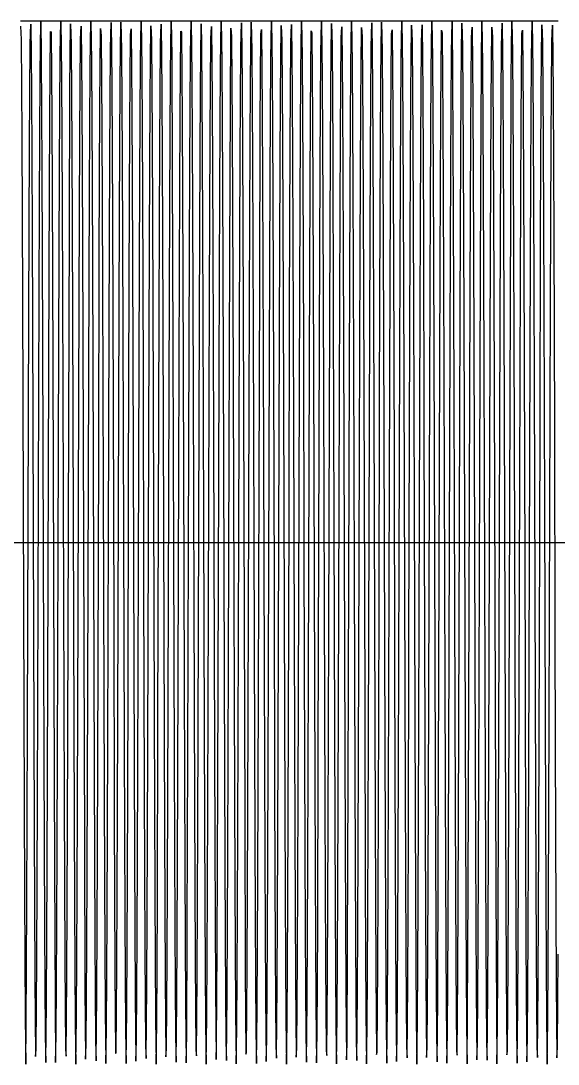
# Model space of a CAD drawing. Header units: metres. Extents: x 5 to 509, y -1 to 159.
# Drawn here: x 179.81 to 188.05, y 121 to 137 of the extents above; entities that cross this region are included whole.
import ezdxf

# ---------------------------------------------------------------- set-up
doc = ezdxf.new("R2010")
doc.units = ezdxf.units.M
doc.linetypes.add('DASHED', pattern=[0.6, 0.35, -0.25])
doc.layers.add('BASE', color=8, linetype='Continuous')
doc.layers.add('WAVE', color=7, linetype='Continuous')

msp = doc.modelspace()

# ---------------------------------------------------------------- linework, layer by layer
at = {"layer": 'BASE'}
msp.add_line((29, 129), (501, 129), dxfattribs=at)
at = {"layer": 'WAVE', "linetype": 'DASHED'}
msp.add_lwpolyline([(179.804, 137), (179.814, 137), (179.824, 137), (179.834, 137), (179.844, 137), (179.854, 137), (179.864, 137), (179.874, 137), (179.884, 137), (179.894, 137), (179.904, 137), (179.914, 137), (179.924, 137), (179.934, 137), (179.944, 137), (179.954, 137), (179.964, 137), (179.974, 137), (179.984, 137), (179.994, 137), (180.004, 137), (180.014, 137), (180.024, 137), (180.034, 137), (180.044, 137), (180.054, 137), (180.064, 137), (180.074, 137), (180.084, 137), (180.094, 137), (180.104, 137), (180.114, 137), (180.124, 137), (180.134, 137), (180.144, 137), (180.154, 137), (180.164, 137), (180.174, 137), (180.184, 137), (180.194, 137), (180.204, 137), (180.214, 137), (180.224, 137), (180.234, 137), (180.244, 137), (180.254, 137), (180.264, 137), (180.274, 137), (180.284, 137), (180.294, 137), (180.304, 137), (180.314, 137), (180.324, 137), (180.334, 137), (180.344, 137), (180.354, 137), (180.364, 137), (180.374, 137), (180.384, 137), (180.394, 137), (180.404, 137), (180.414, 137), (180.424, 137), (180.434, 137), (180.444, 137), (180.454, 137), (180.464, 137), (180.474, 137), (180.484, 137), (180.494, 137), (180.504, 137), (180.514, 137), (180.524, 137), (180.534, 137), (180.544, 137), (180.554, 137), (180.564, 137), (180.574, 137), (180.584, 137), (180.594, 137), (180.604, 137), (180.614, 137), (180.624, 137), (180.634, 137), (180.644, 137), (180.654, 137), (180.664, 137), (180.674, 137), (180.684, 137), (180.694, 137), (180.704, 137), (180.714, 137), (180.724, 137), (180.734, 137), (180.744, 137), (180.754, 137), (180.764, 137), (180.774, 137), (180.784, 137), (180.794, 137), (180.804, 137), (180.814, 137), (180.824, 137), (180.834, 137), (180.844, 137), (180.854, 137), (180.864, 137), (180.874, 137), (180.884, 137), (180.894, 137), (180.904, 137), (180.914, 137), (180.924, 137), (180.934, 137), (180.944, 137), (180.954, 137), (180.964, 137), (180.974, 137), (180.984, 137), (180.994, 137), (181.004, 137), (181.014, 137), (181.024, 137), (181.034, 137), (181.044, 137), (181.054, 137), (181.064, 137), (181.074, 137), (181.084, 137), (181.094, 137), (181.104, 137), (181.114, 137), (181.124, 137), (181.134, 137), (181.144, 137), (181.154, 137), (181.164, 137), (181.174, 137), (181.184, 137), (181.194, 137), (181.204, 137), (181.214, 137), (181.224, 137), (181.234, 137), (181.244, 137), (181.254, 137), (181.264, 137), (181.274, 137), (181.284, 137), (181.294, 137), (181.304, 137), (181.314, 137), (181.324, 137), (181.334, 137), (181.344, 137), (181.354, 137), (181.364, 137), (181.374, 137), (181.384, 137), (181.394, 137), (181.404, 137), (181.414, 137), (181.424, 137), (181.434, 137), (181.444, 137), (181.454, 137), (181.464, 137), (181.474, 137), (181.484, 137), (181.494, 137), (181.504, 137), (181.514, 137), (181.524, 137), (181.534, 137), (181.544, 137), (181.554, 137), (181.564, 137), (181.574, 137), (181.584, 137), (181.594, 137), (181.604, 137), (181.614, 137), (181.624, 137), (181.634, 137), (181.644, 137), (181.654, 137), (181.664, 137), (181.674, 137), (181.684, 137), (181.694, 137), (181.704, 137), (181.714, 137), (181.724, 137), (181.734, 137), (181.744, 137), (181.754, 137), (181.764, 137), (181.774, 137), (181.784, 137), (181.794, 137), (181.804, 137), (181.814, 137), (181.824, 137), (181.834, 137), (181.844, 137), (181.854, 137), (181.864, 137), (181.874, 137), (181.884, 137), (181.894, 137), (181.904, 137), (181.914, 137), (181.924, 137), (181.934, 137), (181.944, 137), (181.954, 137), (181.964, 137), (181.974, 137), (181.984, 137), (181.994, 137), (182.004, 137), (182.014, 137), (182.024, 137), (182.034, 137), (182.044, 137), (182.054, 137), (182.064, 137), (182.074, 137), (182.084, 137), (182.094, 137), (182.104, 137), (182.114, 137), (182.124, 137), (182.134, 137), (182.144, 137), (182.154, 137), (182.164, 137), (182.174, 137), (182.184, 137), (182.194, 137), (182.204, 137), (182.214, 137), (182.224, 137), (182.234, 137), (182.244, 137), (182.254, 137), (182.264, 137), (182.274, 137), (182.284, 137), (182.294, 137), (182.304, 137), (182.314, 137), (182.324, 137), (182.334, 137), (182.344, 137), (182.354, 137), (182.364, 137), (182.374, 137), (182.384, 137), (182.394, 137), (182.404, 137), (182.414, 137), (182.424, 137), (182.434, 137), (182.444, 137), (182.454, 137), (182.464, 137), (182.474, 137), (182.484, 137), (182.494, 137), (182.504, 137), (182.514, 137), (182.524, 137), (182.534, 137), (182.544, 137), (182.554, 137), (182.564, 137), (182.574, 137), (182.584, 137), (182.594, 137), (182.604, 137), (182.614, 137), (182.624, 137), (182.634, 137), (182.644, 137), (182.654, 137), (182.664, 137), (182.674, 137), (182.684, 137), (182.694, 137), (182.704, 137), (182.714, 137), (182.724, 137), (182.734, 137), (182.744, 137), (182.754, 137), (182.764, 137), (182.774, 137), (182.784, 137), (182.794, 137), (182.804, 137), (182.814, 137), (182.824, 137), (182.834, 137), (182.844, 137), (182.854, 137), (182.864, 137), (182.874, 137), (182.884, 137), (182.894, 137), (182.904, 137), (182.914, 137), (182.924, 137), (182.934, 137), (182.944, 137), (182.954, 137), (182.964, 137), (182.974, 137), (182.984, 137), (182.994, 137), (183.004, 137), (183.014, 137), (183.024, 137), (183.034, 137), (183.044, 137), (183.054, 137), (183.064, 137), (183.074, 137), (183.084, 137), (183.094, 137), (183.104, 137), (183.114, 137), (183.124, 137), (183.134, 137), (183.144, 137), (183.154, 137), (183.164, 137), (183.174, 137), (183.184, 137), (183.194, 137), (183.204, 137), (183.214, 137), (183.224, 137), (183.234, 137), (183.244, 137), (183.254, 137), (183.264, 137), (183.274, 137), (183.284, 137), (183.294, 137), (183.304, 137), (183.314, 137), (183.324, 137), (183.334, 137), (183.344, 137), (183.354, 137), (183.364, 137), (183.374, 137), (183.384, 137), (183.394, 137), (183.404, 137), (183.414, 137), (183.424, 137), (183.434, 137), (183.444, 137), (183.454, 137), (183.464, 137), (183.474, 137), (183.484, 137), (183.494, 137), (183.504, 137), (183.514, 137), (183.524, 137), (183.534, 137), (183.544, 137), (183.554, 137), (183.564, 137), (183.574, 137), (183.584, 137), (183.594, 137), (183.604, 137), (183.614, 137), (183.624, 137), (183.634, 137), (183.644, 137), (183.654, 137), (183.664, 137), (183.674, 137), (183.684, 137), (183.694, 137), (183.704, 137), (183.714, 137), (183.724, 137), (183.734, 137), (183.744, 137), (183.754, 137), (183.764, 137), (183.774, 137), (183.784, 137), (183.794, 137), (183.804, 137), (183.814, 137), (183.824, 137), (183.834, 137), (183.844, 137), (183.854, 137), (183.864, 137), (183.874, 137), (183.884, 137), (183.894, 137), (183.904, 137), (183.914, 137), (183.924, 137), (183.934, 137), (183.944, 137), (183.954, 137), (183.964, 137), (183.974, 137), (183.984, 137), (183.994, 137), (184.004, 137), (184.014, 137), (184.024, 137), (184.034, 137), (184.044, 137), (184.054, 137), (184.064, 137), (184.074, 137), (184.084, 137), (184.094, 137), (184.104, 137), (184.114, 137), (184.124, 137), (184.134, 137), (184.144, 137), (184.154, 137), (184.164, 137), (184.174, 137), (184.184, 137), (184.194, 137), (184.204, 137), (184.214, 137), (184.224, 137), (184.234, 137), (184.244, 137), (184.254, 137), (184.264, 137), (184.274, 137), (184.284, 137), (184.294, 137), (184.304, 137), (184.314, 137), (184.324, 137), (184.334, 137), (184.344, 137), (184.354, 137), (184.364, 137), (184.374, 137), (184.384, 137), (184.394, 137), (184.404, 137), (184.414, 137), (184.424, 137), (184.434, 137), (184.444, 137), (184.454, 137), (184.464, 137), (184.474, 137), (184.484, 137), (184.494, 137), (184.504, 137), (184.514, 137), (184.524, 137), (184.534, 137), (184.544, 137), (184.554, 137), (184.564, 137), (184.574, 137), (184.584, 137), (184.594, 137), (184.604, 137), (184.614, 137), (184.624, 137), (184.634, 137), (184.644, 137), (184.654, 137), (184.664, 137), (184.674, 137), (184.684, 137), (184.694, 137), (184.704, 137), (184.714, 137), (184.724, 137), (184.734, 137), (184.744, 137), (184.754, 137), (184.764, 137), (184.774, 137), (184.784, 137), (184.794, 137), (184.804, 137), (184.814, 137), (184.824, 137), (184.834, 137), (184.844, 137), (184.854, 137), (184.864, 137), (184.874, 137), (184.884, 137), (184.894, 137), (184.904, 137), (184.914, 137), (184.924, 137), (184.934, 137), (184.944, 137), (184.954, 137), (184.964, 137), (184.974, 137), (184.984, 137), (184.994, 137), (185.005, 137), (185.015, 137), (185.025, 137), (185.035, 137), (185.045, 137), (185.055, 137), (185.065, 137), (185.075, 137), (185.085, 137), (185.095, 137), (185.105, 137), (185.115, 137), (185.125, 137), (185.135, 137), (185.145, 137), (185.155, 137), (185.165, 137), (185.175, 137), (185.185, 137), (185.195, 137), (185.205, 137), (185.215, 137), (185.225, 137), (185.235, 137), (185.245, 137), (185.255, 137), (185.265, 137), (185.275, 137), (185.285, 137), (185.295, 137), (185.305, 137), (185.315, 137), (185.325, 137), (185.335, 137), (185.345, 137), (185.355, 137), (185.365, 137), (185.375, 137), (185.385, 137), (185.395, 137), (185.405, 137), (185.415, 137), (185.425, 137), (185.435, 137), (185.445, 137), (185.455, 137), (185.465, 137), (185.475, 137), (185.485, 137), (185.495, 137), (185.505, 137), (185.515, 137), (185.525, 137), (185.535, 137), (185.545, 137), (185.555, 137), (185.565, 137), (185.575, 137), (185.585, 137), (185.595, 137), (185.605, 137), (185.615, 137), (185.625, 137), (185.635, 137), (185.645, 137), (185.655, 137), (185.665, 137), (185.675, 137), (185.685, 137), (185.695, 137), (185.705, 137), (185.715, 137), (185.725, 137), (185.735, 137), (185.745, 137), (185.755, 137), (185.765, 137), (185.775, 137), (185.785, 137), (185.795, 137), (185.805, 137), (185.815, 137), (185.825, 137), (185.835, 137), (185.845, 137), (185.855, 137), (185.865, 137), (185.875, 137), (185.885, 137), (185.895, 137), (185.905, 137), (185.915, 137), (185.925, 137), (185.935, 137), (185.945, 137), (185.955, 137), (185.965, 137), (185.975, 137), (185.985, 137), (185.995, 137), (186.005, 137), (186.015, 137), (186.025, 137), (186.035, 137), (186.045, 137), (186.055, 137), (186.065, 137), (186.075, 137), (186.085, 137), (186.095, 137), (186.105, 137), (186.115, 137), (186.125, 137), (186.135, 137), (186.145, 137), (186.155, 137), (186.165, 137), (186.175, 137), (186.185, 137), (186.195, 137), (186.205, 137), (186.215, 137), (186.225, 137), (186.235, 137), (186.245, 137), (186.255, 137), (186.265, 137), (186.275, 137), (186.285, 137), (186.295, 137), (186.305, 137), (186.315, 137), (186.325, 137), (186.335, 137), (186.345, 137), (186.355, 137), (186.365, 137), (186.375, 137), (186.385, 137), (186.395, 137), (186.405, 137), (186.415, 137), (186.425, 137), (186.435, 137), (186.445, 137), (186.455, 137), (186.465, 137), (186.475, 137), (186.485, 137), (186.495, 137), (186.505, 137), (186.515, 137), (186.525, 137), (186.535, 137), (186.545, 137), (186.555, 137), (186.565, 137), (186.575, 137), (186.585, 137), (186.595, 137), (186.605, 137), (186.615, 137), (186.625, 137), (186.635, 137), (186.645, 137), (186.655, 137), (186.665, 137), (186.675, 137), (186.685, 137), (186.695, 137), (186.705, 137), (186.715, 137), (186.725, 137), (186.735, 137), (186.745, 137), (186.755, 137), (186.765, 137), (186.775, 137), (186.785, 137), (186.795, 137), (186.805, 137), (186.815, 137), (186.825, 137), (186.835, 137), (186.845, 137), (186.855, 137), (186.865, 137), (186.875, 137), (186.885, 137), (186.895, 137), (186.905, 137), (186.915, 137), (186.925, 137), (186.935, 137), (186.945, 137), (186.955, 137), (186.965, 137), (186.975, 137), (186.985, 137), (186.995, 137), (187.005, 137), (187.015, 137), (187.025, 137), (187.035, 137), (187.045, 137), (187.055, 137), (187.065, 137), (187.075, 137), (187.085, 137), (187.095, 137), (187.105, 137), (187.115, 137), (187.125, 137), (187.135, 137), (187.145, 137), (187.155, 137), (187.165, 137), (187.175, 137), (187.185, 137), (187.195, 137), (187.205, 137), (187.215, 137), (187.225, 137), (187.235, 137), (187.245, 137), (187.255, 137), (187.265, 137), (187.275, 137), (187.285, 137), (187.295, 137), (187.305, 137), (187.315, 137), (187.325, 137), (187.335, 137), (187.345, 137), (187.355, 137), (187.365, 137), (187.375, 137), (187.385, 137), (187.395, 137), (187.405, 137), (187.415, 137), (187.425, 137), (187.435, 137), (187.445, 137), (187.455, 137), (187.465, 137), (187.475, 137), (187.485, 137), (187.495, 137), (187.505, 137), (187.515, 137), (187.525, 137), (187.535, 137), (187.545, 137), (187.555, 137), (187.565, 137), (187.575, 137), (187.585, 137), (187.595, 137), (187.605, 137), (187.615, 137), (187.625, 137), (187.635, 137), (187.645, 137), (187.655, 137), (187.665, 137), (187.675, 137), (187.685, 137), (187.695, 137), (187.705, 137), (187.715, 137), (187.725, 137), (187.735, 137), (187.745, 137), (187.755, 137), (187.765, 137), (187.775, 137), (187.785, 137), (187.795, 137), (187.805, 137), (187.815, 137), (187.825, 137), (187.835, 137), (187.845, 137), (187.855, 137), (187.865, 137), (187.875, 137), (187.885, 137), (187.895, 137), (187.905, 137), (187.915, 137), (187.925, 137), (187.935, 137), (187.945, 137), (187.955, 137), (187.965, 137), (187.975, 137), (187.985, 137), (187.995, 137), (188.005, 137), (188.015, 137), (188.025, 137), (188.035, 137), (188.045, 137), (188.055, 137)], dxfattribs=at)
at = {"layer": 'WAVE'}
msp.add_lwpolyline([(179.804, 136.921), (179.814, 136.716), (179.824, 135.241), (179.834, 132.74), (179.844, 129.624), (179.854, 126.405), (179.864, 123.613), (179.874, 121.707), (179.884, 121.001), (179.894, 121.611), (179.904, 123.436), (179.914, 126.177), (179.924, 129.382), (179.934, 132.524), (179.944, 135.087), (179.954, 136.648), (179.964, 136.951), (179.974, 135.946), (179.984, 133.799), (179.994, 130.862), (180.004, 127.618), (180.014, 124.602), (180.024, 122.31), (180.034, 121.118), (180.044, 121.223), (180.054, 122.607), (180.064, 125.043), (180.074, 128.13), (180.084, 131.36), (180.094, 134.202), (180.104, 136.188), (180.114, 136.991), (180.124, 136.481), (180.134, 134.739), (180.144, 132.053), (180.154, 128.866), (180.164, 125.7), (180.174, 123.077), (180.184, 121.428), (180.194, 121.025), (180.204, 121.934), (180.214, 124.006), (180.224, 126.899), (180.234, 130.137), (180.244, 133.189), (180.254, 135.551), (180.264, 136.836), (180.274, 136.832), (180.284, 135.539), (180.294, 133.171), (180.304, 130.116), (180.314, 126.878), (180.324, 123.989), (180.334, 121.924), (180.344, 121.024), (180.354, 121.435), (180.364, 123.091), (180.374, 125.719), (180.384, 128.887), (180.394, 132.073), (180.404, 134.754), (180.414, 136.488), (180.424, 136.99), (180.434, 136.178), (180.444, 134.185), (180.454, 131.339), (180.464, 128.108), (180.474, 125.024), (180.484, 122.594), (180.494, 121.218), (180.504, 121.122), (180.514, 122.322), (180.524, 124.62), (180.534, 127.639), (180.544, 130.882), (180.554, 133.816), (180.564, 135.957), (180.574, 136.953), (180.584, 136.642), (180.594, 135.073), (180.604, 132.505), (180.614, 129.361), (180.624, 126.157), (180.634, 123.421), (180.644, 121.603), (180.654, 121.001), (180.664, 121.716), (180.674, 123.629), (180.684, 126.425), (180.694, 129.645), (180.704, 132.759), (180.714, 135.255), (180.724, 136.721), (180.734, 136.918), (180.744, 135.811), (180.754, 133.585), (180.764, 130.604), (180.774, 127.359), (180.784, 124.384), (180.794, 122.169), (180.804, 121.077), (180.814, 121.289), (180.824, 122.769), (180.834, 125.274), (180.844, 128.392), (180.854, 131.61), (180.864, 134.399), (180.874, 136.3), (180.884, 136.999), (180.894, 136.383), (180.904, 134.552), (180.914, 131.808), (180.924, 128.602), (180.934, 125.461), (180.944, 122.903), (180.954, 121.347), (180.964, 121.051), (180.974, 122.062), (180.984, 124.215), (180.994, 127.154), (181.004, 130.398), (181.014, 133.411), (181.024, 135.699), (181.034, 136.885), (181.044, 136.773), (181.054, 135.383), (181.064, 132.943), (181.074, 129.854), (181.084, 126.625), (181.094, 123.786), (181.104, 121.805), (181.114, 121.008), (181.124, 121.525), (181.134, 123.272), (181.144, 125.962), (181.154, 129.151), (181.164, 132.315), (181.174, 134.934), (181.184, 136.577), (181.194, 136.973), (181.204, 136.058), (181.214, 133.982), (181.224, 131.086), (181.234, 127.847), (181.244, 124.797), (181.254, 122.439), (181.264, 121.161), (181.274, 121.172), (181.284, 122.471), (181.294, 124.843), (181.304, 127.9), (181.314, 131.138), (181.324, 134.024), (181.334, 136.083), (181.344, 136.978), (181.354, 136.559), (181.364, 134.898), (181.374, 132.266), (181.384, 129.097), (181.394, 125.912), (181.404, 123.235), (181.414, 121.506), (181.424, 121.01), (181.434, 121.829), (181.444, 123.827), (181.454, 126.676), (181.464, 129.908), (181.474, 132.99), (181.484, 135.416), (181.494, 136.786), (181.504, 136.876), (181.514, 135.669), (181.524, 133.366), (181.534, 130.345), (181.544, 127.102), (181.554, 124.171), (181.564, 122.035), (181.574, 121.045), (181.584, 121.363), (181.594, 122.938), (181.604, 125.51), (181.614, 128.656), (181.624, 131.858), (181.634, 134.591), (181.644, 136.404), (181.654, 136.998), (181.664, 136.277), (181.674, 134.359), (181.684, 131.559), (181.694, 128.338), (181.704, 125.226), (181.714, 122.735), (181.724, 121.275), (181.734, 121.085), (181.744, 122.197), (181.754, 124.429), (181.764, 127.412), (181.774, 130.657), (181.784, 133.629), (181.794, 135.84), (181.804, 136.925), (181.814, 136.707), (181.824, 135.221), (181.834, 132.711), (181.844, 129.591), (181.854, 126.374), (181.864, 123.589), (181.874, 121.694), (181.884, 121), (181.894, 121.623), (181.904, 123.46), (181.914, 126.207), (181.924, 129.415), (181.934, 132.553), (181.944, 135.108), (181.954, 136.657), (181.964, 136.947), (181.974, 135.93), (181.984, 133.772), (181.994, 130.83), (182.004, 127.586), (182.014, 124.575), (182.024, 122.292), (182.034, 121.112), (182.044, 121.23), (182.054, 122.627), (182.064, 125.071), (182.074, 128.162), (182.084, 131.391), (182.094, 134.226), (182.104, 136.202), (182.114, 136.993), (182.124, 136.469), (182.134, 134.716), (182.144, 132.023), (182.154, 128.833), (182.164, 125.67), (182.174, 123.055), (182.184, 121.418), (182.194, 121.028), (182.204, 121.95), (182.214, 124.031), (182.224, 126.93), (182.234, 130.17), (182.244, 133.217), (182.254, 135.57), (182.264, 136.842), (182.274, 136.825), (182.284, 135.52), (182.294, 133.143), (182.304, 130.084), (182.314, 126.847), (182.324, 123.964), (182.334, 121.909), (182.344, 121.021), (182.354, 121.446), (182.364, 123.113), (182.374, 125.749), (182.384, 128.92), (182.394, 132.103), (182.404, 134.777), (182.414, 136.5), (182.424, 136.989), (182.434, 136.164), (182.444, 134.16), (182.454, 131.308), (182.464, 128.076), (182.474, 124.996), (182.484, 122.574), (182.494, 121.21), (182.504, 121.127), (182.514, 122.34), (182.524, 124.648), (182.534, 127.672), (182.544, 130.914), (182.554, 133.842), (182.564, 135.973), (182.574, 136.957), (182.584, 136.632), (182.594, 135.052), (182.604, 132.476), (182.614, 129.328), (182.624, 126.126), (182.634, 123.397), (182.644, 121.59), (182.654, 121.002), (182.664, 121.729), (182.674, 123.653), (182.684, 126.456), (182.694, 129.678), (182.704, 132.788), (182.714, 135.275), (182.724, 136.73), (182.734, 136.913), (182.744, 135.794), (182.754, 133.558), (182.764, 130.572), (182.774, 127.327), (182.784, 124.358), (182.794, 122.152), (182.804, 121.073), (182.814, 121.297), (182.824, 122.789), (182.834, 125.303), (182.844, 128.425), (182.854, 131.641), (182.864, 134.423), (182.874, 136.313), (182.884, 137), (182.894, 136.37), (182.904, 134.529), (182.914, 131.777), (182.924, 128.569), (182.934, 125.432), (182.944, 122.882), (182.954, 121.338), (182.964, 121.055), (182.974, 122.078), (182.984, 124.241), (182.994, 127.186), (183.004, 130.43), (183.014, 133.438), (183.024, 135.717), (183.034, 136.89), (183.044, 136.766), (183.054, 135.364), (183.064, 132.915), (183.074, 129.822), (183.084, 126.594), (183.094, 123.761), (183.104, 121.791), (183.114, 121.006), (183.124, 121.537), (183.134, 123.295), (183.144, 125.992), (183.154, 129.183), (183.164, 132.345), (183.174, 134.956), (183.184, 136.587), (183.194, 136.971), (183.204, 136.043), (183.214, 133.956), (183.224, 131.054), (183.234, 127.814), (183.244, 124.77), (183.254, 122.421), (183.264, 121.154), (183.274, 121.179), (183.284, 122.489), (183.294, 124.871), (183.304, 127.932), (183.314, 131.169), (183.324, 134.049), (183.334, 136.098), (183.344, 136.98), (183.354, 136.549), (183.364, 134.876), (183.374, 132.236), (183.384, 129.064), (183.394, 125.882), (183.404, 123.212), (183.414, 121.495), (183.424, 121.012), (183.434, 121.843), (183.444, 123.852), (183.454, 126.708), (183.464, 129.94), (183.474, 133.018), (183.484, 135.435), (183.494, 136.794), (183.504, 136.87), (183.514, 135.651), (183.524, 133.339), (183.534, 130.312), (183.544, 127.07), (183.554, 124.145), (183.564, 122.019), (183.574, 121.041), (183.584, 121.373), (183.594, 122.959), (183.604, 125.539), (183.614, 128.688), (183.624, 131.889), (183.634, 134.614), (183.644, 136.416), (183.654, 136.998), (183.664, 136.264), (183.674, 134.335), (183.684, 131.528), (183.694, 128.306), (183.704, 125.198), (183.714, 122.715), (183.724, 121.266), (183.734, 121.09), (183.744, 122.214), (183.754, 124.455), (183.764, 127.444), (183.774, 130.689), (183.784, 133.656), (183.794, 135.857), (183.804, 136.93), (183.814, 136.698), (183.824, 135.2), (183.834, 132.682), (183.844, 129.559), (183.854, 126.343), (183.864, 123.565), (183.874, 121.68), (183.884, 121), (183.894, 121.636), (183.904, 123.483), (183.914, 126.238), (183.924, 129.447), (183.934, 132.583), (183.944, 135.129), (183.954, 136.667), (183.964, 136.944), (183.974, 135.913), (183.984, 133.746), (183.994, 130.798), (184.004, 127.554), (184.014, 124.548), (184.024, 122.274), (184.034, 121.107), (184.044, 121.238), (184.054, 122.646), (184.064, 125.1), (184.074, 128.195), (184.084, 131.422), (184.094, 134.251), (184.104, 136.216), (184.114, 136.994), (184.124, 136.457), (184.134, 134.693), (184.144, 131.993), (184.154, 128.8), (184.164, 125.64), (184.174, 123.033), (184.184, 121.407), (184.194, 121.031), (184.204, 121.965), (184.214, 124.057), (184.224, 126.962), (184.234, 130.202), (184.244, 133.244), (184.254, 135.588), (184.264, 136.849), (184.274, 136.818), (184.284, 135.501), (184.294, 133.115), (184.304, 130.051), (184.314, 126.815), (184.324, 123.938), (184.334, 121.894), (184.344, 121.019), (184.354, 121.457), (184.364, 123.135), (184.374, 125.779), (184.384, 128.952), (184.394, 132.133), (184.404, 134.799), (184.414, 136.511), (184.424, 136.987), (184.434, 136.149), (184.444, 134.135), (184.454, 131.277), (184.464, 128.043), (184.474, 124.968), (184.484, 122.555), (184.494, 121.203), (184.504, 121.133), (184.514, 122.358), (184.524, 124.675), (184.534, 127.704), (184.544, 130.946), (184.554, 133.868), (184.564, 135.989), (184.574, 136.96), (184.584, 136.622), (184.594, 135.03), (184.604, 132.446), (184.614, 129.295), (184.624, 126.096), (184.634, 123.374), (184.644, 121.578), (184.654, 121.003), (184.664, 121.743), (184.674, 123.677), (184.684, 126.487), (184.694, 129.71), (184.704, 132.817), (184.714, 135.295), (184.724, 136.738), (184.734, 136.908), (184.744, 135.777), (184.754, 133.531), (184.764, 130.54), (184.774, 127.295), (184.784, 124.331), (184.794, 122.135), (184.804, 121.068), (184.814, 121.306), (184.824, 122.81), (184.834, 125.332), (184.844, 128.458), (184.854, 131.672), (184.864, 134.447), (184.874, 136.326), (184.884, 137), (184.894, 136.358), (184.904, 134.505), (184.914, 131.747), (184.924, 128.537), (184.934, 125.403), (184.944, 122.861), (184.954, 121.328), (184.964, 121.058), (184.974, 122.095), (184.984, 124.267), (184.994, 127.218), (185.005, 130.462), (185.015, 133.466), (185.025, 135.735), (185.035, 136.896), (185.045, 136.758), (185.055, 135.344), (185.065, 132.886), (185.075, 129.789), (185.085, 126.562), (185.095, 123.737), (185.105, 121.777), (185.115, 121.005), (185.125, 121.549), (185.135, 123.318), (185.145, 126.022), (185.155, 129.216), (185.165, 132.375), (185.175, 134.978), (185.185, 136.598), (185.195, 136.968), (185.205, 136.027), (185.215, 133.93), (185.225, 131.022), (185.235, 127.782), (185.245, 124.742), (185.255, 122.402), (185.265, 121.148), (185.275, 121.185), (185.285, 122.508), (185.295, 124.899), (185.305, 127.965), (185.315, 131.201), (185.325, 134.074), (185.335, 136.113), (185.345, 136.982), (185.355, 136.538), (185.365, 134.853), (185.375, 132.206), (185.385, 129.031), (185.395, 125.852), (185.405, 123.19), (185.415, 121.483), (185.425, 121.014), (185.435, 121.858), (185.445, 123.877), (185.455, 126.739), (185.465, 129.973), (185.475, 133.047), (185.485, 135.455), (185.495, 136.801), (185.505, 136.864), (185.515, 135.633), (185.525, 133.311), (185.535, 130.28), (185.545, 127.038), (185.555, 124.119), (185.565, 122.003), (185.575, 121.038), (185.585, 121.383), (185.595, 122.981), (185.605, 125.569), (185.615, 128.721), (185.625, 131.919), (185.635, 134.637), (185.645, 136.428), (185.655, 136.997), (185.665, 136.25), (185.675, 134.31), (185.685, 131.497), (185.695, 128.273), (185.705, 125.169), (185.715, 122.695), (185.725, 121.258), (185.735, 121.095), (185.745, 122.232), (185.755, 124.482), (185.765, 127.476), (185.775, 130.721), (185.785, 133.682), (185.795, 135.873), (185.805, 136.934), (185.815, 136.689), (185.825, 135.18), (185.835, 132.653), (185.845, 129.526), (185.855, 126.312), (185.865, 123.541), (185.875, 121.667), (185.885, 121), (185.895, 121.649), (185.905, 123.507), (185.915, 126.269), (185.925, 129.48), (185.935, 132.612), (185.945, 135.15), (185.955, 136.676), (185.965, 136.94), (185.975, 135.897), (185.985, 133.72), (185.995, 130.766), (186.005, 127.522), (186.015, 124.521), (186.025, 122.257), (186.035, 121.102), (186.045, 121.246), (186.055, 122.666), (186.065, 125.128), (186.075, 128.227), (186.085, 131.453), (186.095, 134.276), (186.105, 136.23), (186.115, 136.995), (186.125, 136.445), (186.135, 134.67), (186.145, 131.963), (186.155, 128.768), (186.165, 125.611), (186.175, 123.011), (186.185, 121.397), (186.195, 121.034), (186.205, 121.981), (186.215, 124.083), (186.225, 126.993), (186.235, 130.234), (186.245, 133.272), (186.255, 135.607), (186.265, 136.855), (186.275, 136.811), (186.285, 135.482), (186.295, 133.087), (186.305, 130.019), (186.315, 126.784), (186.325, 123.913), (186.335, 121.879), (186.345, 121.017), (186.355, 121.468), (186.365, 123.158), (186.375, 125.809), (186.385, 128.985), (186.395, 132.163), (186.405, 134.822), (186.415, 136.522), (186.425, 136.985), (186.435, 136.135), (186.445, 134.11), (186.455, 131.245), (186.465, 128.011), (186.475, 124.939), (186.485, 122.536), (186.495, 121.196), (186.505, 121.139), (186.515, 122.376), (186.525, 124.703), (186.535, 127.736), (186.545, 130.977), (186.555, 133.894), (186.565, 136.005), (186.575, 136.963), (186.585, 136.612), (186.595, 135.009), (186.605, 132.417), (186.615, 129.263), (186.625, 126.065), (186.635, 123.351), (186.645, 121.566), (186.655, 121.004), (186.665, 121.757), (186.675, 123.702), (186.685, 126.518), (186.695, 129.743), (186.705, 132.845), (186.715, 135.315), (186.725, 136.746), (186.735, 136.903), (186.745, 135.76), (186.755, 133.504), (186.765, 130.508), (186.775, 127.263), (186.785, 124.305), (186.795, 122.118), (186.805, 121.064), (186.815, 121.315), (186.825, 122.831), (186.835, 125.361), (186.845, 128.49), (186.855, 131.703), (186.865, 134.471), (186.875, 136.339), (186.885, 137), (186.895, 136.345), (186.905, 134.481), (186.915, 131.716), (186.925, 128.504), (186.935, 125.374), (186.945, 122.84), (186.955, 121.319), (186.965, 121.062), (186.975, 122.111), (186.985, 124.293), (186.995, 127.25), (187.005, 130.494), (187.015, 133.493), (187.025, 135.752), (187.035, 136.901), (187.045, 136.75), (187.055, 135.324), (187.065, 132.858), (187.075, 129.757), (187.085, 126.531), (187.095, 123.712), (187.105, 121.763), (187.115, 121.004), (187.125, 121.561), (187.135, 123.341), (187.145, 126.053), (187.155, 129.249), (187.165, 132.404), (187.175, 134.999), (187.185, 136.608), (187.195, 136.965), (187.205, 136.011), (187.215, 133.904), (187.225, 130.991), (187.235, 127.75), (187.245, 124.714), (187.255, 122.384), (187.265, 121.142), (187.275, 121.193), (187.285, 122.528), (187.295, 124.927), (187.305, 127.997), (187.315, 131.232), (187.325, 134.1), (187.335, 136.128), (187.345, 136.984), (187.355, 136.527), (187.365, 134.831), (187.375, 132.176), (187.385, 128.999), (187.395, 125.822), (187.405, 123.167), (187.415, 121.472), (187.425, 121.016), (187.435, 121.873), (187.445, 123.902), (187.455, 126.77), (187.465, 130.005), (187.475, 133.075), (187.485, 135.474), (187.495, 136.808), (187.505, 136.858), (187.515, 135.615), (187.525, 133.284), (187.535, 130.248), (187.545, 127.007), (187.555, 124.094), (187.565, 121.988), (187.575, 121.035), (187.585, 121.393), (187.595, 123.002), (187.605, 125.598), (187.615, 128.754), (187.625, 131.95), (187.635, 134.661), (187.645, 136.44), (187.655, 136.996), (187.665, 136.236), (187.675, 134.286), (187.685, 131.466), (187.695, 128.241), (187.705, 125.14), (187.715, 122.675), (187.725, 121.25), (187.735, 121.1), (187.745, 122.249), (187.755, 124.509), (187.765, 127.508), (187.775, 130.753), (187.785, 133.709), (187.795, 135.89), (187.805, 136.938), (187.815, 136.68), (187.825, 135.159), (187.835, 132.624), (187.845, 129.494), (187.855, 126.282), (187.865, 123.517), (187.875, 121.654), (187.885, 121), (187.895, 121.662), (187.905, 123.531), (187.915, 126.299), (187.925, 129.512), (187.935, 132.641), (187.945, 135.171), (187.955, 136.685), (187.965, 136.936), (187.975, 135.88), (187.985, 133.693), (187.995, 130.734), (188.005, 127.49), (188.015, 124.494), (188.025, 122.239), (188.035, 121.097), (188.045, 121.254), (188.055, 122.686)], dxfattribs=at)

doc.saveas('drawing.dxf')
